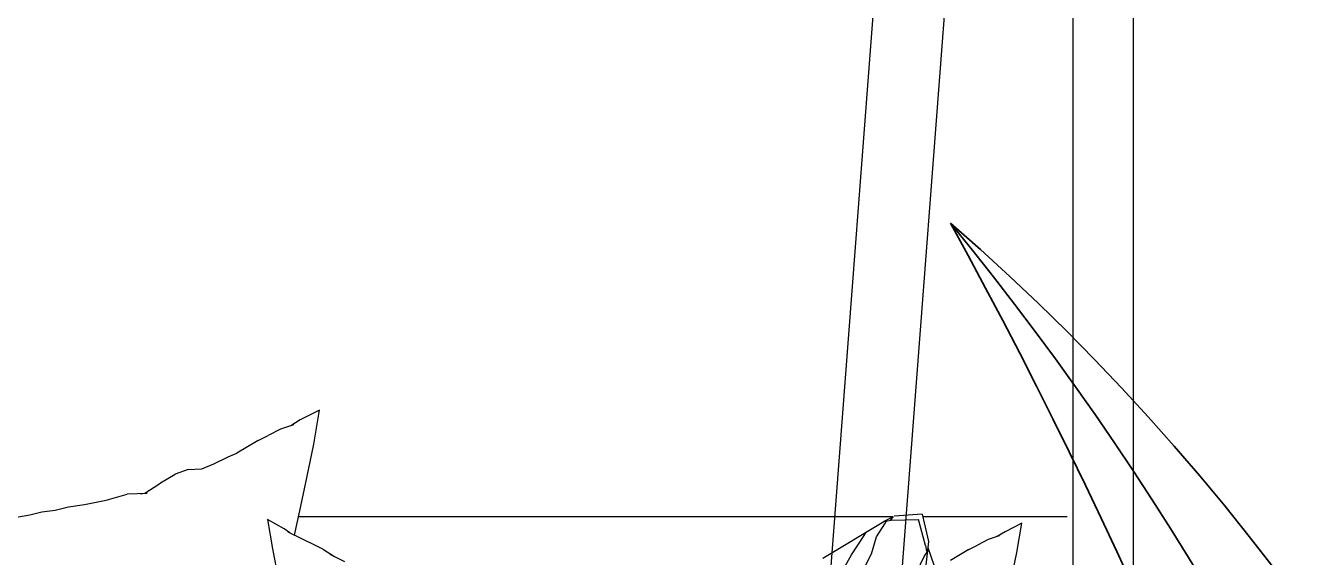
# Model space of a CAD drawing. Header units: millimetres. Extents: x -4760 to 87103, y -23275 to 20441.
# Drawn here: x 39524.8 to 39964.2, y -17922.3 to -17740 of the extents above; entities that cross this region are included whole.
import ezdxf

# ---------------------------------------------------------------- set-up
doc = ezdxf.new("R2010")
doc.units = ezdxf.units.MM
doc.header["$LTSCALE"] = 150
doc.layers.add('ad-Elevation 10', color=8, linetype='Continuous')
doc.layers.add('ad-Landscape', color=7, linetype='Continuous', true_color=0x007f00)
doc.layers.add('ad-Landscape 2', color=7, linetype='Continuous', lineweight=35, true_color=0x264c00)

# ---------------------------------------------------------------- blocks, each defined once
blk = doc.blocks.new('A$C8104ddd6')
for p, q in [((2344.908087273761, 870.8357912977199), (2341.663937959325, 868.8560086807056)), ((2351.47249665561, 874.2339408333773), (2344.908087273761, 870.8357912977199)), ((2349.521350120362, 862.5126411682186), (2351.47249665561, 874.2339408333773)), ((2338.108304916328, 867.7125068667083), (2333.929253419388, 865.4865009990663)), ((2342.567256740673, 869.1465185990819), (2338.108304916328, 867.7125068667083)), ((2330.454068918079, 863.7464209246236), (2323.187914652015, 859.3845844773532)), ((2330.454068918079, 863.7464209246236), (2333.929253419388, 865.4865009990663)), ((2347.179984135131, 851.0403896126245), (2349.521350120362, 862.5126411682186)), ((2315.272553469273, 855.8209944461923), (2320.221276430158, 858.1438227703775)), ((2320.221276430158, 858.1438227703775), (2323.187914652015, 859.3845844773532)), ((2306.414412629863, 853.7845501848169), (2301.951622657936, 852.2858848015967)), ((2306.414412629863, 853.7845501848169), (2311.143542230857, 854.0683309617916)), ((2311.143542230857, 854.0683309617916), (2315.272553469273, 855.8209944461923)), ((2291.609139721739, 845.756285513844), (2296.453686614157, 848.8636723219515)), ((2296.453686614157, 848.8636723219515), (2296.972671291216, 849.2417705068356)), ((2296.972671291216, 849.2417705068356), (2301.951622657936, 852.2858848015967)), ((2344.74901632165, 839.6267953607894), (2347.179984135131, 851.0403896126245)), ((2278.392094952243, 843.3768505874723), (2285.495071925929, 845.3820922577197)), ((2292.397537028875, 845.6328562868239), (2285.495071925929, 845.3820922577197)), ((2290.104204485964, 845.5495403554914), (2291.609139721739, 845.756285513844)), ((2256.254186505015, 839.2826607494289), (2260.89697795776, 839.8827203770898)), ((2260.89697795776, 839.8827203770898), (2265.466436962073, 840.9938655496053)), ((2265.466436962073, 840.9938655496053), (2270.883519084207, 841.8474169249639)), ((2270.883519084207, 841.8474169249639), (2278.392094952243, 843.3768505874723)), ((2342.897718934262, 831.3718263595692), (2344.74901632165, 839.6267953607894)), ((2244.946704025897, 837.0103638320716), (2252.127736896255, 838.3489142101762)), ((2252.127736896255, 838.3489142101762), (2256.254186505015, 839.2826607494289)), ((2339.346602009791, 833.507035326189), (2333.68683635346, 836.6729859923698)), ((2333.68683635346, 836.6729859923698), (2335.415418877237, 826.5843998039536)), ((2548.110799349291, 837.6506024099554), (2344.305826184136, 837.6506024099554)), ((2524.089198012633, 823.4209582468347), (2544.98562305286, 836.044317250019)), ((2542.397800485065, 830.7629794117629), (2545.31220685532, 835.2453281471762)), ((2548.110799349291, 837.6506024099554), (2544.98562305286, 836.044317250019)), ((2544.98562305286, 836.044317250019), (2547.425951527788, 836.4229980557011)), ((2545.31220685532, 835.2453281471762), (2545.916766545255, 836.1888085230212)), ((2547.245534844944, 836.395001687375), (2548.110799349291, 837.6506024099554)), ((2547.425951527788, 836.4229980557011), (2556.833129113467, 836.6698761592197)), ((2558.078383851585, 838.4728667929321), (2548.519949365371, 837.8608982578289)), ((2556.82366852893, 836.6924382537845), (2556.833129113467, 836.6698761592197)), ((2556.833129113467, 836.6698761592197), (2556.88667117968, 836.6835728193864)), ((2559.20870192135, 827.745784806486), (2556.88667117968, 836.6835728193864)), ((2558.078383851585, 838.4728667929321), (2560.301401250079, 829.1813238624636)), ((2607.831325301318, 837.6506024099626), (2558.275111999232, 837.6506024099626)), ((2592.20793638919, 835.4530233607629), (2586.548962784145, 832.5235841058866)), ((2590.525913513971, 825.3484546839054), (2592.20793638919, 835.4530233607629)), ((2341.346491088145, 832.1471406731725), (2339.346602009791, 833.507035326189)), ((2340.675026804784, 832.4827431259537), (2342.897718934262, 831.3718263595692)), ((2352.854558754181, 826.3974014576697), (2342.897718934262, 831.3718263595692)), ((2533.849302984861, 824.6183446064424), (2538.172541830172, 831.2674736946055)), ((2538.172541830172, 831.2674736946055), (2538.863714041778, 832.346122219863)), ((2540.757085084464, 824.9599431169781), (2542.397800485065, 830.7629794117629)), ((2584.531005428034, 831.0673145380933), (2580.687081441531, 829.8310975274198)), ((2586.548962784145, 832.5235841058866), (2583.752282340669, 830.8168749532861)), ((2335.415418877237, 826.5843998039536), (2337.322085856882, 816.5881912398718)), ((2352.854558754181, 826.3974014576697), (2356.604996240458, 824.0098432507148)), ((2560.301401250079, 829.1813238624636), (2557.842851000067, 807.6248689718122)), ((2559.20870192135, 827.745784806486), (2559.588751517687, 825.8605451249196)), ((2559.877529793339, 826.284631662812), (2559.588751517687, 825.8605451249196)), ((2559.720118349447, 825.2088986913004), (2559.877529793339, 826.284631662812)), ((2560.154158160905, 827.8903032662256), (2559.877529793339, 826.284631662812)), ((2560.059194226262, 827.0576638790908), (2562.244320009086, 820.8236317147412)), ((2574.088602132695, 826.4120579221799), (2567.824676041258, 822.6518540883335)), ((2574.088602132695, 826.4120579221799), (2577.084450840717, 827.91212695187)), ((2580.687081441531, 829.8310975274198), (2577.084450840717, 827.91212695187)), ((2360.222656712351, 822.1912435183012), (2355.123668609631, 824.7545073931879)), ((2522.366780251155, 803.9279006779707), (2533.849302984861, 824.6183446064424)), ((2531.810678363945, 807.734816091508), (2540.757085084464, 824.9599431169781)), ((2558.938318887434, 824.3176256402239), (2555.966970885922, 818.1851722101601)), ((2559.664902224482, 825.4827988107436), (2558.938318887434, 824.3176256402239)), ((2588.507494561207, 815.4585826532148), (2590.525913513971, 825.3484546839054))]:
    blk.add_line(p, q)
blk.add_lwpolyline([(2609.785475568664, 1587.677943118182), (2488.599810712483, 3.055902197957039e-10), (2464.254758774543, 3.055902197957039e-10), (2585.440423630724, 1587.677943118182)])
blk.add_lwpolyline([(2630.515649824993, 1587.677943118182), (2609.785475568664, 1587.677943118182), (2609.785475568664, -9.094947017729282e-13), (2630.515649824993, -9.094947017729282e-13)], close=True)
blk = doc.blocks.new('Stree19')
at = {"layer": 'ad-Landscape 2'}
for centre, radius, start, end in [((-0.3288057800529813, 0.117837456553751), 0.3514461917035967, 346.9417159187577, 49.02603916300784), ((-0.8633554311120193, -0.0359969907949047), 0.8723151947153701, 5.095679500756797, 28.72042685628565), ((-0.4578905118013594, 0.08878568962720301), 0.4646865821037464, 358.2316079475637, 39.31159117389007)]:
    blk.add_arc(centre, radius, start, end, dxfattribs=at)
blk = doc.blocks.new('A$C976671c5')
at = {"xscale": 2241.059397795414, "yscale": 2241.059397795414, "zscale": 2241.059397795414}
blk.add_blockref('Stree19', (126.5880321833756, 79.5561936811755), dxfattribs=at)
blk = doc.blocks.new('A$Cb14bb14e')
at = {"layer": 'ad-Elevation 10'}
blk.add_blockref('A$C8104ddd6', (-8875.000000000124, 6.075424607843161e-10), dxfattribs=at)
at = {"layer": 'ad-Landscape'}
blk.add_blockref('A$C976671c5', (-6213.348534878845, -5.940091796219349e-08, -2.260082000000001e-09), dxfattribs=at)

msp = doc.modelspace()

# ---------------------------------------------------------------- block references
msp.add_blockref('A$Cb14bb14e', (46149.04404087115, -18746.04582443187))

doc.saveas('drawing.dxf')
